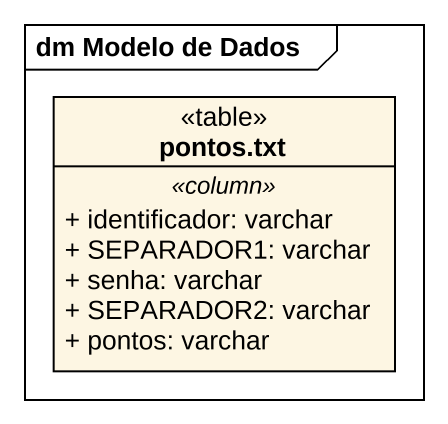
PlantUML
@startuml
mainframe dm Modelo de Dados
hide circle
hide empty members
skinparam classAttributeIconSize 0
class "pontos.txt" as pontos_txt <<table>> {
  .. <<column>> ..
  + identificador: varchar
  + SEPARADOR1: varchar
  + senha: varchar
  + SEPARADOR2: varchar
  + pontos: varchar
}
@enduml
